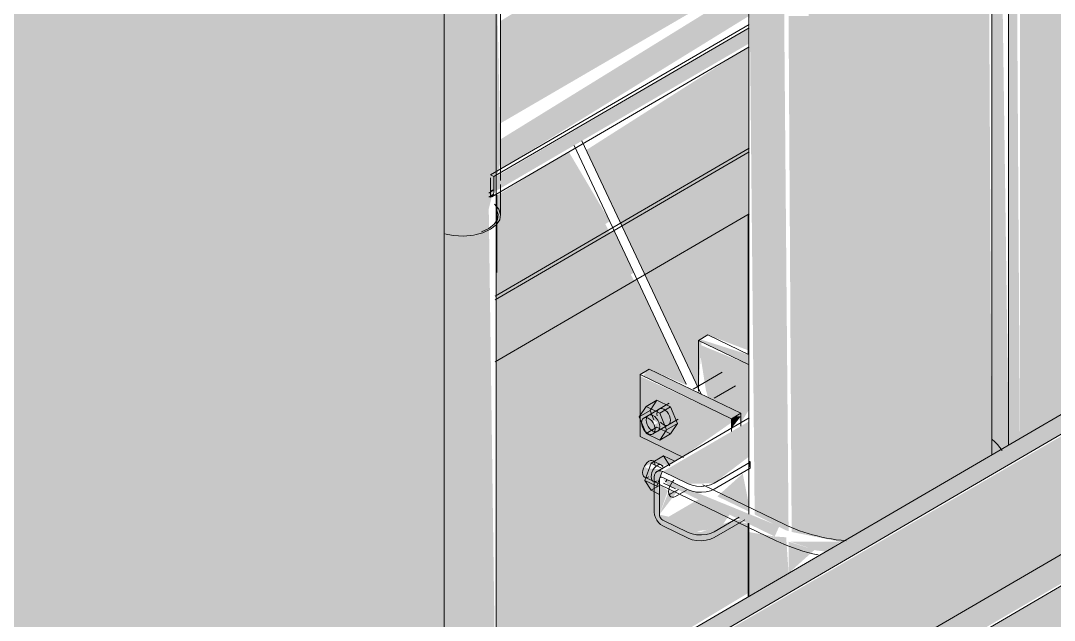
# Model space of a CAD drawing. Header units: inches. Extents: x 27328 to 120839, y -4075 to 4147.
# Drawn here: x 44367.5 to 44395.7, y -2081.46 to -2065.1 of the extents above; entities that cross this region are included whole.
import ezdxf

# ---------------------------------------------------------------- set-up
doc = ezdxf.new("R2010")
doc.units = ezdxf.units.IN
doc.header["$MEASUREMENT"] = 0
for name, color, linetype, lineweight in [('C-BLDG-PADS', 91, 'Continuous', 9), ('L-SITE-WALL', 31, 'Continuous', 9), ('Q-SPCQ', 91, 'Continuous', 9), ('S-BEAM', 12, 'Continuous', 9), ('S-COLS', 52, 'Continuous', 9)]:
    doc.layers.add(name, color=color, linetype=linetype, lineweight=lineweight)

# ---------------------------------------------------------------- blocks, each defined once
blk = doc.blocks.new('Girt_Z - 8_D-V114-Axon - Looking South West')
at = {"layer": 'S-BEAM'}
for points in [[(-33120.235, -2432.616), (-30973.834, -1182.457), (-30977.039, -1181.102), (-33120.235, -2429.393)], [(-33120.235, -2433.477), (-30971.192, -1181.556), (-30971.506, -1181.102), (-33120.235, -2432.616)], [(-33120.235, -2435.483), (-30971.082, -1183.722), (-30971.22, -1181.796), (-33120.235, -2433.477)]]:
    blk.add_hatch(color=256, dxfattribs=at).paths.add_polyline_path(points, flags=0)
for p, q in [((-30976.951, -1180.992), (-33120.235, -2429.335)), ((-33120.235, -2432.616), (-30971.506, -1181.102)), ((-33120.235, -2433.477), (-30971.082, -1181.716))]:
    blk.add_line(p, q, dxfattribs=at)
blk = doc.blocks.new('Basketball_Backstop-Performance_Sports_Systems-3103-Ceiling_Hung - 27_-0_ to 27_-11 7_8_-652462-Axon - Looking South West')
at = {"layer": 'Q-SPCQ'}
h = blk.add_hatch(color=256, dxfattribs=at)
h.paths.add_polyline_path([(-32521.68, -2080.175), (-32520.97, -2079.537), (-32521.68, -2079.313)], flags=0)
h.paths.add_polyline_path([(-32520.219, -2079.324), (-32516.14, -2076.948), (-32516.321, -2043.119), (-32521.68, -2046.24), (-32521.475, -2055.372), (-32520.922, -2056.931), (-32519.295, -2057.311), (-32519.902, -2057.371), (-32521.041, -2057.329), (-32521.134, -2064.966), (-32521.68, -2064.966), (-32521.596, -2079.049), (-32520.254, -2079.319)], flags=0)
h.paths.add_polyline_path([(-32517.355, -2056.848), (-32516.764, -2056.437), (-32516.642, -2056.717), (-32517.183, -2056.816)], flags=0)
h.paths.add_polyline_path([(-32521.68, -2040.034), (-32516.14, -2036.807), (-32516.213, -2005.355), (-32517.51, -2004.509), (-32517.7, -2004.566), (-32519.851, -2005.574), (-32520.557, -2005.04), (-32520.697, -2004.986), (-32521.68, -2005.558), (-32521.68, -2021.295)], flags=0)
h.paths.add_polyline_path([(-32518.485, -2004.217), (-32517.987, -2003.989), (-32518.449, -2004.197)], flags=0)
h.paths.add_polyline_path([(-32521.68, -1999.352), (-32516.14, -1996.125), (-32516.335, -1982.152), (-32521.68, -1979.567), (-32521.68, -1984.298)], flags=0)
h.paths.add_polyline_path([(-32516.14, -1978.372), (-32516.213, -1961.697), (-32521.68, -1964.882), (-32521.68, -1975.693), (-32516.2, -1978.342)], flags=0)
h = blk.add_hatch(color=256, dxfattribs=at)
h.paths.add_polyline_path([(-32522.758, -2080.802), (-32521.68, -2080.175), (-32521.745, -2079.194), (-32522.059, -2079.172), (-32522.758, -2079.052), (-32522.758, -2079.73)], flags=0)
h.paths.add_polyline_path([(-32521.68, -2079.025), (-32521.802, -2064.697), (-32522.328, -2064.485), (-32522.758, -2062.906), (-32522.605, -2078.57), (-32521.746, -2079.006)], flags=0)
h.paths.add_polyline_path([(-32521.68, -2054.62), (-32521.875, -2046.354), (-32522.758, -2046.889), (-32522.605, -2051.218), (-32521.816, -2054.118)], flags=0)
h.paths.add_polyline_path([(-32522.758, -2040.662), (-32521.68, -2040.034), (-32521.68, -2005.558), (-32522.758, -2006.186), (-32522.758, -2021.818)], flags=0)
h.paths.add_polyline_path([(-32522.758, -1999.98), (-32521.68, -1999.352), (-32521.68, -1979.567), (-32522.758, -1979.046), (-32522.758, -1984.298)], flags=0)
h.paths.add_polyline_path([(-32521.68, -1975.693), (-32521.68, -1964.882), (-32522.758, -1965.509), (-32522.551, -1975.271), (-32522.157, -1975.462)], flags=0)
h = blk.add_hatch(color=256, dxfattribs=at)
h.paths.add_polyline_path([(-32515.673, -2076.676), (-32515.368, -2076.498), (-32515.581, -2042.688), (-32515.673, -2042.742), (-32515.673, -2073.254)], flags=0)
h.paths.add_polyline_path([(-32515.673, -2036.535), (-32515.368, -2036.358), (-32515.526, -2005.687), (-32515.673, -2005.616), (-32515.673, -2018.378)], flags=0)
h.paths.add_polyline_path([(-32515.368, -2003.799), (-32515.526, -2003.655), (-32515.526, -2003.723)], flags=0)
h = blk.add_hatch(color=256, dxfattribs=at)
h.paths.add_polyline_path([(-32515.368, -2076.498), (-32513.8, -2075.585), (-32513.979, -2041.755), (-32515.368, -2042.564), (-32515.368, -2073.254)], flags=0)
h.paths.add_polyline_path([(-32515.368, -2036.358), (-32513.8, -2035.445), (-32513.904, -2003.615), (-32514.452, -2003.861), (-32514.763, -2004.092), (-32514.937, -2005.888), (-32515.172, -2005.858), (-32515.368, -2005.934), (-32515.368, -2018.23)], flags=0)
h = blk.add_hatch(color=256, dxfattribs=at)
h.paths.add_polyline_path([(-32529.663, -2074.393), (-32525.901, -2071.971), (-32526.442, -2070.822), (-32529.663, -2072.698), (-32529.663, -2073.65)], flags=0)
h.paths.add_polyline_path([(-32525.601, -2072.027), (-32522.758, -2070.371), (-32522.758, -2068.676), (-32526.227, -2070.697), (-32526.029, -2071.117)], flags=0)
h.paths.add_polyline_path([(-32506.864, -2068.851), (-32506.19, -2067.695), (-32506.19, -2048.987), (-32506.864, -2049.117), (-32506.864, -2061.651)], flags=0)
at = {"layer": 'Q-SPCQ', "transparency": 33554496}
h = blk.add_hatch(color=256, dxfattribs=at)
h.paths.add_polyline_path([(-32525.205, -2078.575), (-32524.686, -2077.901), (-32524.953, -2077.951), (-32525.202, -2078.568)], flags=0)
h.paths.add_polyline_path([(-32529.663, -2084.824), (-32522.758, -2080.656), (-32522.758, -2078.833), (-32523.168, -2078.726), (-32524.071, -2079.052), (-32524.686, -2078.932), (-32524.953, -2078.633), (-32525.205, -2078.575), (-32525.228, -2077.639), (-32525.613, -2077.25), (-32525.444, -2077.196), (-32524.953, -2077.221), (-32524.581, -2077.004), (-32525.734, -2076.447), (-32525.734, -2074.752), (-32525.377, -2074.655), (-32524.456, -2075.045), (-32527.683, -2068.667), (-32529.639, -2069.869), (-32529.663, -2084.462)], flags=0)
h.paths.add_polyline_path([(-32513.8, -2075.585), (-32509.237, -2072.928), (-32505.913, -2067.218), (-32505.913, -2049), (-32508.813, -2049.025), (-32513.8, -2051.93), (-32513.8, -2069.386)], flags=0)
h.paths.add_polyline_path([(-32524.134, -2075.147), (-32524.051, -2073.772), (-32523.881, -2073.673), (-32522.758, -2074.091), (-32522.758, -2065.799), (-32527.2, -2068.628), (-32524.141, -2075.132)], flags=0)
h.paths.add_polyline_path([(-32529.538, -2064.83), (-32523.233, -2061.158), (-32524.109, -2057.934), (-32529.538, -2061.096), (-32529.538, -2064.693)], flags=0)
at = {"layer": 'Q-SPCQ'}
h = blk.add_hatch(color=256, dxfattribs=at)
h.paths.add_polyline_path([(-32531.077, -2085.648), (-32529.663, -2084.824), (-32529.865, -2070.01), (-32530.231, -2070.936), (-32531.03, -2070.922), (-32531.077, -2070.961), (-32531.077, -2084.856)], flags=0)
h.paths.add_polyline_path([(-32530.094, -2056.315), (-32529.814, -2057.586), (-32529.906, -2056.231)], flags=0)
h.paths.add_polyline_path([(-32530.55, -2059.955), (-32529.728, -2059.657), (-32529.912, -2059.624), (-32530.1, -2056.317), (-32531.03, -2056.338), (-32531.077, -2056.321), (-32531.009, -2059.908), (-32530.556, -2059.955)], flags=0)
for points in [[(-32530.55, -2070.974), (-32530.026, -2070.885), (-32529.538, -2068.943), (-32529.728, -2059.706), (-32530.277, -2059.93), (-32531.077, -2059.895), (-32531.077, -2070.913), (-32530.827, -2070.961)], [(-32529.538, -2067.895), (-32522.758, -2063.946), (-32522.921, -2062.305), (-32523.21, -2061.243), (-32529.538, -2065.104)], [(-32516.14, -2076.948), (-32515.673, -2076.676), (-32515.878, -2061.792), (-32516.14, -2061.944), (-32516.14, -2073.254)], [(-32529.538, -2069.146), (-32522.758, -2064.966), (-32522.758, -2064.151), (-32529.538, -2068.333), (-32529.538, -2069.02)], [(-32522.758, -2074.486), (-32522.758, -2074.216), (-32524.088, -2073.793), (-32524.051, -2073.86), (-32523.507, -2074.123)], [(-32522.981, -2076.073), (-32522.758, -2075.71), (-32522.758, -2074.486), (-32524.134, -2073.926), (-32523.94, -2075.159), (-32523.881, -2075.378), (-32522.986, -2076.018), (-32522.985, -2076.071)], [(-32523.239, -2075.958), (-32522.986, -2075.811), (-32525.481, -2074.605), (-32525.653, -2074.791), (-32524.514, -2075.341)], [(-32524.119, -2075.263), (-32524.168, -2075.074), (-32524.133, -2075.257)], [(-32524.42, -2077.737), (-32523.713, -2077.719), (-32522.758, -2076.991), (-32522.758, -2076.03), (-32525.113, -2077.402), (-32524.686, -2077.608)], [(-32523.239, -2076.223), (-32522.986, -2075.897), (-32523.134, -2075.897), (-32523.239, -2075.958)], [(-32525.205, -2078.575), (-32524.974, -2077.923), (-32525.205, -2077.737), (-32525.205, -2078.471)], [(-32520.665, -2079.583), (-32520.264, -2079.318), (-32521.638, -2079.313), (-32520.922, -2079.554)], [(-32522.784, -2080.818), (-32522.758, -2080.656), (-32522.784, -2080.716)]]:
    blk.add_hatch(color=256, dxfattribs=at).paths.add_polyline_path(points, flags=0)
h = blk.add_hatch(color=256, dxfattribs=at)
h.paths.add_polyline_path([(-32529.722, -2069.775), (-32522.758, -2065.719), (-32522.758, -2065.295), (-32529.722, -2069.386)], flags=0)
h.paths.add_polyline_path([(-32516.14, -2061.865), (-32515.673, -2061.593), (-32515.673, -2061.169), (-32516.14, -2061.651)], flags=0)
h = blk.add_hatch(color=256, dxfattribs=at)
h.paths.add_polyline_path([(-32524.581, -2077.004), (-32523.239, -2076.064), (-32523.239, -2075.958), (-32525.734, -2074.795), (-32525.734, -2076.447), (-32525.113, -2076.747)], flags=0)
h.paths.add_polyline_path([(-32525.348, -2076.129), (-32525.377, -2075.996), (-32525.248, -2076.071)], flags=0)
h = blk.add_hatch(color=256, dxfattribs=at)
h.paths.add_polyline_path([(-32525.205, -2077.622), (-32525.153, -2077.337), (-32525.639, -2077.31), (-32525.662, -2077.429), (-32525.205, -2077.65)], flags=0)
h.paths.add_polyline_path([(-32522.059, -2079.172), (-32521.934, -2078.894), (-32525.113, -2077.597), (-32524.953, -2077.772), (-32522.313, -2079.048)], flags=0)
h = blk.add_hatch(color=256, dxfattribs=at)
h.paths.add_polyline_path([(-32524.42, -2079.061), (-32523.534, -2078.939), (-32523.291, -2078.575), (-32524.145, -2078.162), (-32525.113, -2078.726), (-32524.438, -2079.052)], flags=0)
h.paths.add_polyline_path([(-32522.766, -2078.492), (-32522.758, -2078.316), (-32522.93, -2077.455), (-32523.623, -2078.077), (-32522.794, -2078.478)], flags=0)
for p, q in [((-32515.674, -2042.678), (-32515.674, -2076.677)), ((-32516.136, -2076.946), (-32516.136, -2042.948)), ((-32529.662, -2084.824), (-32529.662, -2059.392)), ((-32529.537, -2069.457), (-32529.537, -2059.392)), ((-32522.761, -2062.893), (-32522.761, -2078.559)), ((-32522.758, -2065.197), (-32529.814, -2069.307)), ((-32522.758, -2065.295), (-32529.722, -2069.352)), ((-32529.781, -2069.902), (-32522.758, -2065.811)), ((-32524.067, -2075.289), (-32527.318, -2068.375)), ((-32522.758, -2068.578), (-32529.684, -2072.612)), ((-32529.684, -2072.612), (-32522.758, -2068.578)), ((-32522.758, -2068.676), (-32529.684, -2072.71)), ((-32522.758, -2068.676), (-32529.684, -2072.71)), ((-32527.535, -2068.502), (-32524.471, -2075.015)), ((-32529.722, -2069.352), (-32529.814, -2069.307)), ((-32529.814, -2069.386), (-32529.814, -2069.731)), ((-32529.722, -2069.775), (-32529.722, -2069.352)), ((-32529.537, -2070.41), (-32529.537, -2069.563)), ((-32529.753, -2069.731), (-32529.86, -2069.8)), ((-32529.86, -2069.913), (-32529.753, -2069.841)), ((-32529.814, -2069.914), (-32529.814, -2069.731)), ((-32529.708, -2069.848), (-32529.814, -2069.914)), ((-32529.639, -2071.971), (-32529.639, -2069.852)), ((-32529.684, -2074.405), (-32522.758, -2070.371)), ((-32529.684, -2074.405), (-32522.758, -2070.371)), ((-32522.784, -2070.387), (-32522.784, -2074.203)), ((-32522.784, -2074.203), (-32522.784, -2070.387)), ((-32524.134, -2073.82), (-32523.881, -2073.673)), ((-32524.134, -2075.201), (-32524.134, -2073.82)), ((-32524.134, -2073.82), (-32522.758, -2074.486)), ((-32523.881, -2073.673), (-32522.758, -2074.216)), ((-32525.734, -2074.752), (-32525.481, -2074.605)), ((-32525.481, -2074.605), (-32522.986, -2075.811)), ((-32525.734, -2076.447), (-32525.734, -2074.752)), ((-32525.734, -2074.752), (-32523.239, -2075.958)), ((-32523.489, -2074.692), (-32524.286, -2075.156)), ((-32523.71, -2075.399), (-32523.124, -2075.058)), ((-32525.274, -2075.451), (-32525.568, -2075.622)), ((-32525.46, -2075.731), (-32525.274, -2075.451)), ((-32525.274, -2075.451), (-32524.9, -2075.631)), ((-32525.568, -2075.622), (-32525.755, -2075.903)), ((-32525.755, -2075.903), (-32525.46, -2075.731)), ((-32524.942, -2075.538), (-32525.634, -2075.941)), ((-32525.195, -2075.803), (-32525.568, -2075.622)), ((-32525.357, -2075.986), (-32525.46, -2075.731)), ((-32524.9, -2075.631), (-32525.195, -2075.803)), ((-32524.9, -2075.631), (-32524.713, -2076.093)), ((-32525.755, -2075.903), (-32525.568, -2076.364)), ((-32525.382, -2076.373), (-32524.69, -2075.97)), ((-32525.272, -2075.823), (-32525.265, -2075.88)), ((-32522.758, -2075.933), (-32525.27, -2077.396)), ((-32525.008, -2076.264), (-32525.195, -2075.803)), ((-32522.986, -2075.811), (-32523.239, -2075.958)), ((-32523.239, -2075.958), (-32523.239, -2076.31)), ((-32522.986, -2076.163), (-32522.986, -2075.811)), ((-32525.274, -2076.192), (-32525.568, -2076.364)), ((-32525.568, -2076.364), (-32525.195, -2076.545)), ((-32524.9, -2076.373), (-32525.274, -2076.192)), ((-32525.195, -2076.545), (-32525.008, -2076.264)), ((-32524.713, -2076.093), (-32525.008, -2076.264)), ((-32524.713, -2076.093), (-32524.9, -2076.373)), ((-32525.734, -2076.447), (-32524.55, -2077.019)), ((-32524.9, -2076.373), (-32525.195, -2076.545)), ((-32525.603, -2077.641), (-32525.433, -2077.171)), ((-32525.433, -2077.171), (-32525.092, -2076.973)), ((-32525.433, -2077.171), (-32525.109, -2077.327)), ((-32525.1, -2077.243), (-32525.385, -2077.106)), ((-32525.092, -2076.973), (-32524.922, -2077.244)), ((-32525.092, -2076.973), (-32524.786, -2077.121)), ((-32523.713, -2077.719), (-32522.731, -2077.147)), ((-32522.759, -2077.121), (-32522.731, -2077.306)), ((-32522.731, -2077.147), (-32522.737, -2077.121)), ((-32522.731, -2077.306), (-32522.731, -2077.147)), ((-32525.134, -2077.395), (-32525.279, -2077.797)), ((-32524.42, -2077.737), (-32525.113, -2077.402)), ((-32522.731, -2077.306), (-32523.713, -2077.878)), ((-32525.433, -2077.912), (-32525.603, -2077.641)), ((-32525.279, -2077.797), (-32525.603, -2077.641)), ((-32525.602, -2077.556), (-32525.205, -2077.748)), ((-32525.344, -2077.555), (-32525.344, -2078.508)), ((-32525.205, -2078.575), (-32525.205, -2077.622)), ((-32525.201, -2077.75), (-32521.999, -2079.299)), ((-32525.113, -2077.561), (-32524.42, -2077.896)), ((-32525.092, -2077.714), (-32524.769, -2077.871)), ((-32524.996, -2077.623), (-32525.036, -2077.684)), ((-32521.781, -2078.848), (-32524.02, -2077.766)), ((-32525.205, -2077.78), (-32525.433, -2077.912)), ((-32525.433, -2077.912), (-32525.205, -2078.022)), ((-32524.951, -2078.033), (-32524.902, -2078.012)), ((-32524.902, -2078.012), (-32524.686, -2077.887)), ((-32524.468, -2077.908), (-32524.763, -2078.079)), ((-32525.113, -2078.726), (-32524.42, -2079.061)), ((-32524.42, -2079.22), (-32525.113, -2078.885)), ((-32523.713, -2079.044), (-32523.026, -2078.643)), ((-32522.876, -2078.715), (-32523.713, -2079.203)), ((-32522.784, -2078.808), (-32522.784, -2080.818)), ((-32522.784, -2080.818), (-32522.784, -2078.808)), ((-32522.761, -2078.82), (-32522.761, -2080.805))]:
    blk.add_line(p, q, dxfattribs=at)
for points in [[(-32529.814, -2069.731, 0), (-32529.767, -2069.722, 0), (-32529.724, -2069.712, 0)], [(-32529.814, -2069.914, 0), (-32529.776, -2069.899, 0), (-32529.746, -2069.869, 0), (-32529.728, -2069.827, 0), (-32529.722, -2069.775, 0)], [(-32529.705, -2070.106, 0), (-32529.587, -2070.239, 0), (-32529.538, -2070.384, 0), (-32529.562, -2070.531, 0), (-32529.656, -2070.669, 0), (-32529.814, -2070.79, 0), (-32530.026, -2070.885, 0), (-32530.277, -2070.948, 0), (-32530.55, -2070.974, 0), (-32530.827, -2070.961, 0), (-32531.077, -2070.914, 0)], [(-32530.06, -2070.857, 0), (-32529.86, -2070.768, 0), (-32529.711, -2070.654, 0), (-32529.623, -2070.524, 0), (-32529.601, -2070.386, 0), (-32529.647, -2070.249, 0)], [(-32524.902, -2076.001, 0), (-32524.908, -2075.943, 0), (-32524.927, -2075.883, 0), (-32524.956, -2075.825, 0), (-32524.994, -2075.773, 0), (-32525.039, -2075.73, 0), (-32525.087, -2075.7, 0), (-32525.135, -2075.684, 0), (-32525.179, -2075.684, 0), (-32525.218, -2075.699, 0), (-32525.247, -2075.729, 0), (-32525.265, -2075.771, 0), (-32525.272, -2075.823, 0)], [(-32525.323, -2076.247, 0), (-32525.329, -2076.189, 0), (-32525.348, -2076.129, 0), (-32525.377, -2076.071, 0), (-32525.415, -2076.018, 0), (-32525.46, -2075.976, 0), (-32525.508, -2075.945, 0), (-32525.556, -2075.929, 0), (-32525.6, -2075.929, 0), (-32525.638, -2075.944, 0), (-32525.668, -2075.974, 0), (-32525.686, -2076.016, 0), (-32525.693, -2076.068, 0)], [(-32525.693, -2076.068, 0), (-32525.686, -2076.126, 0), (-32525.668, -2076.186, 0), (-32525.638, -2076.244, 0), (-32525.6, -2076.296, 0), (-32525.556, -2076.339, 0), (-32525.508, -2076.369, 0), (-32525.46, -2076.385, 0), (-32525.415, -2076.385, 0), (-32525.377, -2076.37, 0), (-32525.348, -2076.34, 0), (-32525.329, -2076.298, 0), (-32525.323, -2076.247, 0)], [(-32525.566, -2075.994, 0), (-32525.56, -2075.942, 0), (-32525.542, -2075.9, 0), (-32525.512, -2075.871, 0), (-32525.474, -2075.855, 0), (-32525.429, -2075.856, 0), (-32525.382, -2075.872, 0), (-32525.334, -2075.902, 0), (-32525.289, -2075.945, 0), (-32525.251, -2075.997, 0), (-32525.222, -2076.055, 0), (-32525.203, -2076.115, 0), (-32525.197, -2076.173, 0)], [(-32525.197, -2076.173, 0), (-32525.203, -2076.225, 0), (-32525.222, -2076.267, 0), (-32525.251, -2076.297, 0), (-32525.289, -2076.312, 0), (-32525.334, -2076.311, 0), (-32525.382, -2076.295, 0), (-32525.429, -2076.265, 0), (-32525.474, -2076.222, 0), (-32525.512, -2076.17, 0), (-32525.542, -2076.112, 0), (-32525.56, -2076.052, 0), (-32525.566, -2075.994, 0)], [(-32525.179, -2076.051, 0), (-32525.135, -2076.093, 0), (-32525.087, -2076.124, 0), (-32525.039, -2076.14, 0), (-32524.994, -2076.14, 0), (-32524.956, -2076.125, 0), (-32524.927, -2076.095, 0), (-32524.908, -2076.053, 0), (-32524.902, -2076.001, 0)], [(-32515.852, -2076.829, 0), (-32515.914, -2076.746, 0), (-32515.982, -2076.666, 0), (-32516.055, -2076.588, 0), (-32516.133, -2076.512, 0)], [(-32525.662, -2077.429, 0), (-32525.656, -2077.371, 0), (-32525.639, -2077.31, 0), (-32525.613, -2077.25, 0), (-32525.578, -2077.196, 0), (-32525.537, -2077.152, 0), (-32525.494, -2077.119, 0), (-32525.45, -2077.101, 0), (-32525.409, -2077.098, 0), (-32525.375, -2077.112, 0), (-32525.348, -2077.14, 0), (-32525.331, -2077.181, 0), (-32525.325, -2077.233, 0)], [(-32525.1, -2077.293, 0), (-32525.117, -2077.252, 0), (-32525.144, -2077.223, 0), (-32525.178, -2077.21, 0), (-32525.219, -2077.212, 0), (-32525.263, -2077.231, 0)], [(-32525.494, -2077.543, 0), (-32525.537, -2077.561, 0), (-32525.578, -2077.563, 0), (-32525.613, -2077.55, 0), (-32525.639, -2077.522, 0), (-32525.656, -2077.48, 0), (-32525.662, -2077.429, 0)], [(-32525.263, -2077.231, 0), (-32525.306, -2077.263, 0), (-32525.347, -2077.308, 0), (-32525.382, -2077.362, 0), (-32525.408, -2077.422, 0), (-32525.425, -2077.482, 0), (-32525.431, -2077.541, 0), (-32525.425, -2077.592, 0), (-32525.408, -2077.633, 0), (-32525.382, -2077.662, 0), (-32525.347, -2077.675, 0), (-32525.306, -2077.673, 0), (-32525.263, -2077.654, 0)], [(-32525.113, -2077.402, 0), (-32525.173, -2077.382, 0), (-32525.228, -2077.381, 0), (-32525.276, -2077.4, 0), (-32525.313, -2077.437, 0), (-32525.336, -2077.49, 0), (-32525.344, -2077.555, 0)], [(-32525.205, -2077.622, 0), (-32525.202, -2077.596, 0), (-32525.193, -2077.575, 0), (-32525.178, -2077.56, 0), (-32525.159, -2077.552, 0), (-32525.137, -2077.553, 0), (-32525.113, -2077.561, 0)], [(-32524.763, -2078.079, 0), (-32524.812, -2078.1, 0), (-32524.858, -2078.103, 0), (-32524.897, -2078.088, 0), (-32524.927, -2078.056, 0), (-32524.946, -2078.009, 0), (-32524.953, -2077.951, 0), (-32524.946, -2077.886, 0), (-32524.927, -2077.817, 0), (-32524.897, -2077.751, 0), (-32524.858, -2077.69, 0), (-32524.812, -2077.639, 0)], [(-32524.42, -2077.737, 0), (-32524.313, -2077.776, 0), (-32524.19, -2077.8, 0), (-32524.06, -2077.806, 0), (-32523.931, -2077.793, 0), (-32523.813, -2077.764, 0), (-32523.713, -2077.719, 0)], [(-32523.713, -2077.878, 0), (-32523.813, -2077.923, 0), (-32523.931, -2077.952, 0), (-32524.06, -2077.965, 0), (-32524.19, -2077.959, 0), (-32524.313, -2077.935, 0), (-32524.42, -2077.896, 0)], [(-32525.344, -2078.508, 0), (-32525.336, -2078.581, 0), (-32525.313, -2078.656, 0), (-32525.276, -2078.728, 0), (-32525.228, -2078.794, 0), (-32525.173, -2078.847, 0), (-32525.113, -2078.885, 0)], [(-32525.113, -2078.726, 0), (-32525.137, -2078.711, 0), (-32525.159, -2078.689, 0), (-32525.178, -2078.663, 0), (-32525.193, -2078.634, 0), (-32525.202, -2078.604, 0), (-32525.205, -2078.575, 0)], [(-32520.105, -2079.292, 0), (-32520.242, -2079.277, 0), (-32520.377, -2079.259, 0), (-32520.51, -2079.238, 0), (-32520.641, -2079.214, 0), (-32520.771, -2079.187, 0), (-32520.898, -2079.158, 0), (-32521.023, -2079.126, 0), (-32521.145, -2079.092, 0), (-32521.264, -2079.055, 0), (-32521.379, -2079.015, 0), (-32521.492, -2078.974, 0), (-32521.601, -2078.93, 0), (-32521.706, -2078.884, 0), (-32521.781, -2078.848, 0)], [(-32524.42, -2079.061, 0), (-32524.313, -2079.101, 0), (-32524.19, -2079.124, 0), (-32524.06, -2079.13, 0), (-32523.931, -2079.118, 0), (-32523.813, -2079.088, 0), (-32523.713, -2079.044, 0)], [(-32523.713, -2079.203, 0), (-32523.813, -2079.247, 0), (-32523.931, -2079.277, 0), (-32524.06, -2079.289, 0), (-32524.19, -2079.283, 0), (-32524.313, -2079.26, 0), (-32524.42, -2079.22, 0)], [(-32520.877, -2079.676, 0), (-32521.016, -2079.644, 0), (-32521.153, -2079.609, 0), (-32521.287, -2079.571, 0), (-32521.418, -2079.53, 0), (-32521.547, -2079.486, 0), (-32521.672, -2079.44, 0), (-32521.794, -2079.391, 0), (-32521.913, -2079.339, 0), (-32521.999, -2079.299, 0)]]:
    blk.add_polyline3d(points, dxfattribs=at)

msp = doc.modelspace()

# ---------------------------------------------------------------- hatches: boundary and pattern name
at = {"layer": 'C-BLDG-PADS'}
h = msp.add_hatch(color=256, dxfattribs=at)
h.paths.add_polyline_path([(43910.758, -2358.405), (43917.216, -2354.643), (43916.806, -2350.884), (43916.118, -2348.083), (43914.075, -2345.755), (43912.503, -2343.95), (43912.158, -2343.448), (43911.693, -2342.626), (43911.65, -2342.543), (43911.929, -2340.607), (43912.158, -2340.208), (43912.706, -2339.354), (43914.988, -2337.73), (43918.713, -2336.683), (43923.028, -2336.613), (43926.346, -2337.101), (43928.59, -2335.794), (43928.59, -2324.363), (43916.835, -2331.21), (43917.974, -2331.972), (43914.423, -2333.845), (43913.796, -2333.779), (43910.758, -2337.46), (43910.758, -2355.589)], flags=0)
h.paths.add_polyline_path([(43925.713, -2349.694), (43926.522, -2349.223), (43925.917, -2348.63), (43925.777, -2349.364)], flags=0)
h.paths.add_polyline_path([(43917.606, -2346.067), (43917.823, -2345.571), (43917.231, -2345.908), (43917.379, -2346.038), (43917.581, -2346.064)], flags=0)
h.paths.add_polyline_path([(43923.144, -2345.481), (43922.64, -2345.269), (43922.732, -2345.421), (43922.813, -2345.433)], flags=0)
h.paths.add_polyline_path([(43919.172, -2345.217), (43919.934, -2344.991), (43919.837, -2344.884), (43919.265, -2345.17)], flags=0)
h.paths.add_polyline_path([(43936.647, -2339.673), (43937.277, -2339.053), (43936.899, -2339.049), (43936.65, -2339.666)], flags=0)
h.paths.add_polyline_path([(43933.685, -2345.051), (43939.067, -2341.916), (43938.872, -2339.824), (43938.684, -2339.824), (43937.781, -2340.15), (43937.087, -2339.992), (43936.948, -2339.702), (43936.647, -2339.673), (43936.623, -2338.737), (43936.239, -2338.348), (43936.407, -2338.294), (43936.899, -2338.319), (43937.271, -2338.102), (43936.118, -2337.545), (43936.118, -2335.85), (43936.504, -2335.767), (43937.405, -2336.143), (43936.043, -2333.247), (43932.189, -2335.491), (43932.189, -2344.328), (43933.509, -2344.966)], flags=0)
h.paths.add_polyline_path([(43928.59, -2338.442), (43928.59, -2337.588), (43927.977, -2338.165), (43928.542, -2338.42)], flags=0)
h.paths.add_polyline_path([(43948.052, -2336.683), (43951.325, -2334.777), (43949.692, -2312.072), (43948.052, -2313.028), (43948.052, -2330.967)], flags=0)
h.paths.add_polyline_path([(43937.718, -2336.226), (43937.808, -2334.866), (43937.97, -2334.771), (43939.067, -2335.189), (43939.067, -2331.485), (43936.258, -2333.121), (43937.708, -2336.205)], flags=0)
h.paths.add_polyline_path([(43910.775, -2334.007), (43911.159, -2333.779), (43911.027, -2333.645), (43911.08, -2333.516), (43911.027, -2333.309), (43910.758, -2332.909), (43910.765, -2334.003)], flags=0)
h.paths.add_polyline_path([(43932.189, -2333.698), (43935.299, -2331.666), (43934.169, -2329.765), (43932.213, -2330.967), (43932.189, -2333.083)], flags=0)
h.paths.add_polyline_path([(43935.595, -2331.713), (43939.094, -2329.588), (43939.094, -2326.897), (43934.66, -2329.725), (43935.245, -2330.967)], flags=0)
h.paths.add_polyline_path([(43932.314, -2325.928), (43932.539, -2325.797), (43932.314, -2325.318)], flags=0)
h.paths.add_polyline_path([(43932.754, -2325.672), (43938.588, -2322.144), (43937.742, -2319.033), (43932.314, -2322.194), (43932.314, -2324.737)], flags=0)
h.paths.add_polyline_path([(44384.927, -2078.575), (44385.446, -2077.901), (44385.179, -2077.951), (44384.93, -2078.568)], flags=0)
h.paths.add_polyline_path([(44381.965, -2083.953), (44387.348, -2080.716), (44387.152, -2078.726), (44386.964, -2078.726), (44386.061, -2079.052), (44385.446, -2078.932), (44385.179, -2078.633), (44384.927, -2078.575), (44384.904, -2077.639), (44384.519, -2077.25), (44384.687, -2077.196), (44385.179, -2077.221), (44385.551, -2077.004), (44384.398, -2076.447), (44384.398, -2074.752), (44384.755, -2074.655), (44385.676, -2075.045), (44384.316, -2072.152), (44380.469, -2074.605), (44380.469, -2083.23), (44381.789, -2083.868)], flags=0)
h.paths.add_polyline_path([(44396.332, -2075.585), (44400.895, -2072.928), (44403.176, -2069.01), (44403.176, -2048.952), (44401.319, -2049.025), (44396.332, -2051.93), (44396.332, -2069.386)], flags=0)
h.paths.add_polyline_path([(44385.998, -2075.147), (44386.081, -2073.772), (44386.251, -2073.673), (44387.348, -2074.091), (44387.348, -2070.387), (44384.531, -2072.027), (44385.991, -2075.132)], flags=0)
h.paths.add_polyline_path([(44380.469, -2072.6), (44383.571, -2070.568), (44382.449, -2068.667), (44380.493, -2069.869), (44380.469, -2071.985)], flags=0)
h.paths.add_polyline_path([(44383.869, -2070.619), (44387.374, -2068.578), (44387.374, -2065.799), (44382.932, -2068.628), (44383.713, -2070.288)], flags=0)
h.paths.add_polyline_path([(44380.594, -2064.83), (44380.813, -2064.703), (44380.594, -2064.239)], flags=0)
h.paths.add_polyline_path([(44381.027, -2064.578), (44386.899, -2061.158), (44386.023, -2057.934), (44380.594, -2061.096), (44380.594, -2063.657)], flags=0)
at = {"layer": 'L-SITE-WALL'}
h = msp.add_hatch(color=256, dxfattribs=at)
h.paths.add_polyline_path([(43876.989, -2386.594), (45083.508, -1683.864), (45081.843, -1683.059), (43875.324, -2385.789), (43876.857, -2386.53)], flags=0)
h.paths.add_polyline_path([(43869.504, -2382.974), (45076.023, -1680.244), (45075.516, -1679.999), (44963.007, -1745.529), (44963.007, -1746.021), (44950.883, -1753.083), (44950.421, -1752.859), (44768.356, -1858.902), (44768.356, -1859.394), (44756.233, -1866.456), (44755.771, -1866.232), (44573.706, -1972.275), (44573.706, -1972.767), (44561.582, -1979.829), (44561.12, -1979.605), (44379.055, -2085.648), (44379.055, -2086.14), (44366.932, -2093.202), (44366.47, -2092.978), (44184.405, -2199.021), (44184.405, -2199.513), (44172.281, -2206.575), (44171.819, -2206.351), (43989.755, -2312.394), (43989.755, -2312.886), (43977.631, -2319.947), (43977.169, -2319.724), (43868.996, -2382.729), (43869.3, -2382.876)], flags=0)
at = {"layer": 'S-COLS'}
h = msp.add_hatch(color=256, dxfattribs=at)
h.paths.add_polyline_path([(44366.932, -2093.202), (44379.055, -2086.14), (44379.055, -2051.713), (44366.932, -2058.775), (44366.932, -2092.591)], flags=0)
h.paths.add_polyline_path([(44366.932, -2052.568), (44379.055, -2045.507), (44379.055, -2011.031), (44366.932, -2018.093), (44366.932, -2031.742)], flags=0)
h.paths.add_polyline_path([(44366.932, -2011.886), (44379.055, -2004.825), (44379.055, -1971.327), (44368.889, -1977.101), (44368.079, -1976.748), (44366.932, -1977.416), (44366.932, -1989.349)], flags=0)

# ---------------------------------------------------------------- linework, layer by layer
at = {"layer": 'L-SITE-WALL'}
msp.add_line((44379.055, -2085.648), (44561.12, -1979.605), dxfattribs=at)
at = {"layer": 'S-COLS'}
msp.add_line((44379.055, -2051.65), (44379.055, -2086.094), dxfattribs=at)

# ---------------------------------------------------------------- block references
at = {"layer": 'Q-SPCQ'}
msp.add_blockref('Basketball_Backstop-Performance_Sports_Systems-3103-Ceiling_Hung - 27_-0_ to 27_-11 7_8_-652462-Axon - Looking South West', (76910.132, 0), dxfattribs=at)
at = {"layer": 'S-BEAM'}
msp.add_blockref('Girt_Z - 8_D-V114-Axon - Looking South West', (76910.132, 0), dxfattribs=at)

doc.saveas('drawing.dxf')
